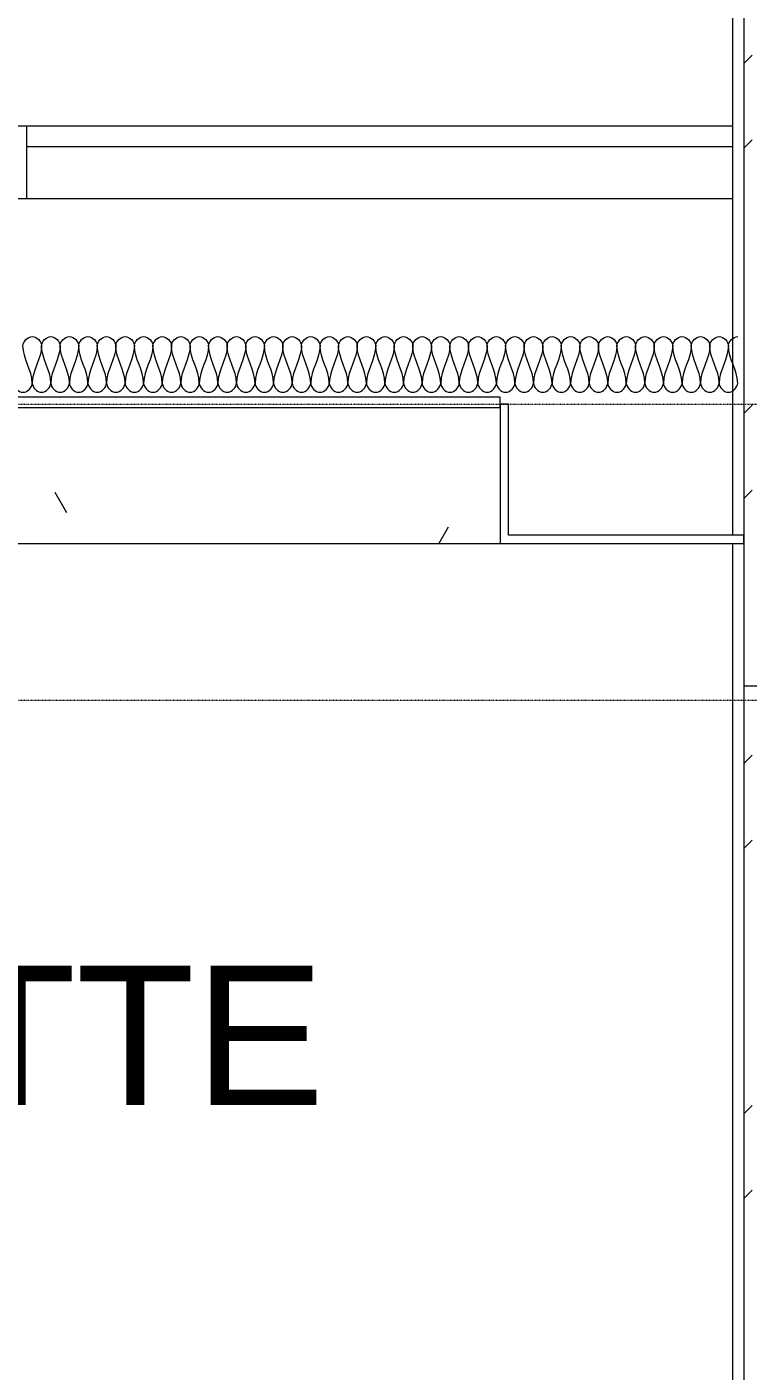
# Model space of a CAD drawing. Header units: millimetres. Extents: x -12186 to 152825, y -4386 to 9463.
# Drawn here: x 54013 to 55049, y 1416 to 3347 of the extents above; entities that cross this region are included whole.
import ezdxf

# ---------------------------------------------------------------- set-up
doc = ezdxf.new("R2010")
doc.units = ezdxf.units.MM
doc.linetypes.add('1000 Dashed', pattern=[2, 1, -1])
for name, color, linetype, lineweight in [('A-AREA-IDEN', 2, 'Continuous', 5), ('A-CLNG', 13, 'Continuous', 9), ('A-CLNG-PATT', 13, 'Continuous', 9), ('A-DETL', 90, 'Continuous', 5), ('A-FLOR-LEVL', 51, 'Continuous', 5), ('A-GLAZ-CWMG', 51, 'Continuous', 5), ('A-WALL', 113, 'Continuous', 9), ('A-WALL-PATT', 111, 'Continuous', 9), ('I-WALL', 2, 'Continuous', 9), ('S-FSTN', 2, 'Continuous', 5)]:
    doc.layers.add(name, color=color, linetype=linetype, lineweight=lineweight)
doc.styles.add('Arial_2', font='arial.ttf', dxfattribs={"height": 200})
pattern_1 = [(45, (47874, 3166.03), (-251.447, 251.447), []), (45, (47874, 3547.03), (-251.447, 251.447), [])]

# ---------------------------------------------------------------- blocks, each defined once
blk = doc.blocks.new('Structural Connections 1 - Structural Connections 1-1359859-Section B-B')
at = {"layer": 'S-FSTN'}
blk.add_line((6518.6, 3205), (7532.7, 3205), dxfattribs=at)
blk = doc.blocks.new('Rectangular Mullion - Sheerclip 15 - 75x50 Aluminium Top and Side A Edge Frame-V322-Section B-B')
at = {"layer": 'A-GLAZ-CWMG'}
for p, q in [((6518.6, 3205), (7532.7, 3205)), ((6518.6, 3175), (7532.7, 3175))]:
    blk.add_line(p, q, dxfattribs=at)
blk = doc.blocks.new('Rectangular Mullion - 30x75-V321-Section B-B')
at = {"layer": 'A-GLAZ-CWMG'}
for p, q in [((5264, 3205), (5294, 3205)), ((5264, 3205), (5264, 3100)), ((5294, 3100), (5294, 3205))]:
    blk.add_line(p, q, dxfattribs=at)
blk = doc.blocks.new('Ceilings 9 - Ceilings 2-1447905-Section B-B')
at = {"layer": 'A-CLNG-PATT', "lineweight": 5}
h = blk.add_hatch(dxfattribs=at)
h.set_pattern_fill('FP_92', color=256, style=0, pattern_type=2)
h.set_pattern_definition([(0, (379.8, 3166.03), (406.4, 101.6), [33.528, -271.272, 33.528, -271.272, -1625.6]), (0, (379.8, 3166.03), (406.4, 101.6), [-609.6, 33.528, -576.072, 33.528, -271.272, -711.2]), (0, (379.8, 3166.03), (406.4, 101.6), [-1524, 33.528, -169.672, 33.528, -474.472]), (120, (532.2, 3216.82), (-291.1882, 301.1527), [33.528, -271.272, 33.528, -271.272, -1625.6]), (120, (532.2, 3216.82), (-291.1882, 301.1527), [-609.6, 33.528, -576.072, 33.528, -271.272, -711.2]), (120, (532.2, 3216.82), (-291.1882, 301.1527), [-1524, 33.528, -169.672, 33.528, -474.472]), (240, (583, 3420.03), (-115.2118, -402.7527), [33.528, -271.272, 33.528, -271.272, -1625.6]), (240, (583, 3420.03), (-115.2118, -402.7527), [-609.6, 33.528, -576.072, 33.528, -271.272, -711.2]), (240, (583, 3420.03), (-115.2118, -402.7527), [-1524, 33.528, -169.672, 33.528, -474.472])])
h.paths.add_polyline_path([(4179.7, 2605), (4529.7, 2605), (4529.7, 2805), (4517.7, 2805), (4517.7, 2617), (4179.7, 2617)])
h.paths.add_polyline_path([(7221.6, 2605), (7548.5, 2605), (7548.5, 2617), (7210.5, 2617), (7210.5, 2805), (7198.5, 2805), (7198.5, 2605)])
at = {"layer": 'A-CLNG-PATT'}
h = blk.add_hatch(dxfattribs=at)
h.set_pattern_fill('FP_109', color=256, style=0, pattern_type=2)
h.set_pattern_definition([(0, (379.8, 3166.03), (812.8, 203.2), [33.528, -576.072, 33.528, -576.072, -3251.2]), (0, (379.8, 3166.03), (812.8, 203.2), [-1219.2, 33.528, -1185.672, 33.528, -576.072, -1422.4]), (0, (379.8, 3166.03), (812.8, 203.2), [-3048, 33.528, -372.872, 33.528, -982.472]), (120, (684.6, 3267.62), (-582.3764, 602.3054), [33.53, -576.07, 33.53, -3827.27]), (120, (684.6, 3267.62), (-582.3764, 602.3054), [-643.128, -576.072, 33.528, -1185.672, -2032]), (120, (684.6, 3267.62), (-582.3764, 602.3054), [-2438.4, 33.528, -576.072, 33.528, -1388.872]), (120, (684.6, 3267.62), (-582.3764, 602.3054), [-3081.53, -372.87, 33.53, -982.47]), (240, (786.2, 3674.03), (-230.4236, -805.5054), [33.53, -576.07, 33.53, -3827.27]), (240, (786.2, 3674.03), (-230.4236, -805.5054), [-643.128, -576.072, 33.528, -1185.672, -2032]), (240, (786.2, 3674.03), (-230.4236, -805.5054), [-2438.4, 33.528, -576.072, 33.528, -1388.872]), (240, (786.2, 3674.03), (-230.4236, -805.5054), [-3081.53, -372.87, 33.53, -982.47])])
h.paths.add_polyline_path([(5566.9, 2605), (7198.5, 2605), (7198.5, 2800), (5566.9, 2800), (5566.9, 2644.3)])
at = {"layer": 'A-CLNG'}
for p, q in [((7210.5, 2805), (7198.5, 2805)), ((7198.5, 2805), (7198.5, 2605)), ((7210.5, 2617), (7210.5, 2805)), ((7548.5, 2617), (7210.5, 2617)), ((7548.5, 2605), (7548.5, 2617)), ((5566.9, 2605), (7198.5, 2605)), ((7198.5, 2605), (7548.5, 2605))]:
    blk.add_line(p, q, dxfattribs=at)

msp = doc.modelspace()

# ---------------------------------------------------------------- hatches: boundary and pattern name
at = {"layer": 'A-WALL-PATT', "lineweight": 5}
h = msp.add_hatch(dxfattribs=at)
h.set_pattern_fill('FP_91', color=256, style=0, pattern_type=2)
h.set_pattern_definition(pattern_1)
h.paths.add_polyline_path([(55042.9, 2400), (55054.9, 2400), (55054.9, 3485), (55042.9, 3485), (55042.9, 2644.3)])
h.paths.add_polyline_path([(55054.9, 3599), (55054.9, 3752.2), (55042.9, 3749.4), (55042.9, 3599)])
h.paths.add_polyline_path([(55042.9, 3866.3), (55054.9, 3869.1), (55054.9, 4306.7), (55042.9, 4310.4), (55042.9, 4055.3)])
h.paths.add_polyline_path([(55054.9, 4425.9), (55054.9, 4490.3), (55042.9, 4494), (55042.9, 4429.6)])
h = msp.add_hatch(dxfattribs=at)
h.set_pattern_fill('FP_91', color=256, style=0, pattern_type=2)
h.set_pattern_definition(pattern_1)
h.paths.add_polyline_path([(55054.9, 0), (55054.9, 2400), (55042.9, 2400), (55042.9, 0)])

# ---------------------------------------------------------------- linework, layer by layer
at = {"layer": 'A-CLNG'}
for p, q in [((54692.6, 2815), (52023.9, 2815)), ((52023.9, 2800), (54692.6, 2800)), ((54692.6, 2800), (54692.6, 2815))]:
    msp.add_line(p, q, dxfattribs=at)
at = {"layer": 'A-DETL'}
for points in [[(54007.2, 2888.7), (54007.2, 2895), (54020.5, 2909.1), (54033.9, 2895), (54033.9, 2888.7)], [(54033.9, 2888.7), (54033.9, 2895), (54047.2, 2909.1), (54060.5, 2895), (54060.5, 2888.7)], [(54060.5, 2888.7), (54060.5, 2895), (54073.9, 2909.1), (54087.2, 2895), (54087.2, 2888.7)], [(54087.2, 2888.7), (54087.2, 2895), (54100.5, 2909.1), (54113.9, 2895), (54113.9, 2888.7)], [(54113.9, 2888.7), (54113.9, 2895), (54127.2, 2909.1), (54140.5, 2895), (54140.5, 2888.7)], [(54140.5, 2888.7), (54140.5, 2895), (54153.9, 2909.1), (54167.2, 2895), (54167.2, 2888.7)], [(54167.2, 2888.7), (54167.2, 2895), (54180.5, 2909.1), (54193.9, 2895), (54193.9, 2888.7)], [(54193.9, 2888.7), (54193.9, 2895), (54207.2, 2909.1), (54220.5, 2895), (54220.5, 2888.7)], [(54220.5, 2888.7), (54220.5, 2895), (54233.9, 2909.1), (54247.2, 2895), (54247.2, 2888.7)], [(54247.2, 2888.7), (54247.2, 2895), (54260.5, 2909.1), (54273.9, 2895), (54273.9, 2888.7)], [(54273.9, 2888.7), (54273.9, 2895), (54287.2, 2909.1), (54300.5, 2895), (54300.5, 2888.7)], [(54300.5, 2888.7), (54300.5, 2895), (54313.9, 2909.1), (54327.2, 2895), (54327.2, 2888.7)], [(54327.2, 2888.7), (54327.2, 2895), (54340.5, 2909.1), (54353.9, 2895), (54353.9, 2888.7)], [(54353.9, 2888.7), (54353.9, 2895), (54367.2, 2909.1), (54380.5, 2895), (54380.5, 2888.7)], [(54380.5, 2888.7), (54380.5, 2895), (54393.9, 2909.1), (54407.2, 2895), (54407.2, 2888.7)], [(54407.2, 2888.7), (54407.2, 2895), (54420.5, 2909.1), (54433.9, 2895), (54433.9, 2888.7)], [(54433.9, 2888.7), (54433.9, 2895), (54447.2, 2909.1), (54460.5, 2895), (54460.5, 2888.7)], [(54460.5, 2888.7), (54460.5, 2895), (54473.9, 2909.1), (54487.2, 2895), (54487.2, 2888.7)], [(54487.2, 2888.7), (54487.2, 2895), (54500.5, 2909.1), (54513.9, 2895), (54513.9, 2888.7)], [(54513.9, 2888.7), (54513.9, 2895), (54527.2, 2909.1), (54540.5, 2895), (54540.5, 2888.7)], [(54540.5, 2888.7), (54540.5, 2895), (54553.9, 2909.1), (54567.2, 2895), (54567.2, 2888.7)], [(54567.2, 2888.7), (54567.2, 2895), (54580.5, 2909.1), (54593.9, 2895), (54593.9, 2888.7)], [(54593.9, 2888.7), (54593.9, 2895), (54607.2, 2909.1), (54620.5, 2895), (54620.5, 2888.7)], [(54620.5, 2888.7), (54620.5, 2895), (54633.9, 2909.1), (54647.2, 2895), (54647.2, 2888.7)], [(54647.2, 2888.7), (54647.2, 2895), (54660.5, 2909.1), (54673.9, 2895), (54673.9, 2888.7)], [(54673.9, 2888.7), (54673.9, 2895), (54687.2, 2909.1), (54700.5, 2895), (54700.5, 2888.7)], [(54700.5, 2888.7), (54700.5, 2895), (54713.9, 2909.1), (54727.2, 2895), (54727.2, 2888.7)], [(54727.2, 2888.7), (54727.2, 2895), (54740.5, 2909.1), (54753.9, 2895), (54753.9, 2888.7)], [(54753.9, 2888.7), (54753.9, 2895), (54767.2, 2909.1), (54780.5, 2895), (54780.5, 2888.7)], [(54780.5, 2888.7), (54780.5, 2895), (54793.9, 2909.1), (54807.2, 2895), (54807.2, 2888.7)], [(54807.2, 2888.7), (54807.2, 2895), (54820.5, 2909.1), (54833.9, 2895), (54833.9, 2888.7)], [(54833.9, 2888.7), (54833.9, 2895), (54847.2, 2909.1), (54860.5, 2895), (54860.5, 2888.7)], [(54860.5, 2888.7), (54860.5, 2895), (54873.9, 2909.1), (54887.2, 2895), (54887.2, 2888.7)], [(54887.2, 2888.7), (54887.2, 2895), (54900.5, 2909.1), (54913.9, 2895), (54913.9, 2888.7)], [(54913.9, 2888.7), (54913.9, 2895), (54927.2, 2909.1), (54940.5, 2895), (54940.5, 2888.7)], [(54940.5, 2888.7), (54940.5, 2895), (54953.9, 2909.1), (54967.2, 2895), (54967.2, 2888.7)], [(54967.2, 2888.7), (54967.2, 2895), (54980.5, 2909.1), (54993.9, 2895), (54993.9, 2888.7)], [(54993.9, 2888.7), (54993.9, 2895), (55007.2, 2909.1), (55020.5, 2895), (55020.5, 2888.7)], [(55020.5, 2888.7), (55020.5, 2895), (55027.6, 2902), (55033.9, 2902)], [(54020.5, 2835.4), (54020.5, 2853.7), (54007.2, 2870.4), (54007.2, 2888.7)], [(54033.9, 2888.7), (54033.9, 2870.4), (54020.5, 2853.7), (54020.5, 2835.4)], [(54047.2, 2835.4), (54047.2, 2853.7), (54033.9, 2870.4), (54033.9, 2888.7)], [(54060.5, 2888.7), (54060.5, 2870.4), (54047.2, 2853.7), (54047.2, 2835.4)], [(54073.9, 2835.4), (54073.9, 2853.7), (54060.5, 2870.4), (54060.5, 2888.7)], [(54087.2, 2888.7), (54087.2, 2870.4), (54073.9, 2853.7), (54073.9, 2835.4)], [(54100.5, 2835.4), (54100.5, 2853.7), (54087.2, 2870.4), (54087.2, 2888.7)], [(54113.9, 2888.7), (54113.9, 2870.4), (54100.5, 2853.7), (54100.5, 2835.4)], [(54127.2, 2835.4), (54127.2, 2853.7), (54113.9, 2870.4), (54113.9, 2888.7)], [(54140.5, 2888.7), (54140.5, 2870.4), (54127.2, 2853.7), (54127.2, 2835.4)], [(54153.9, 2835.4), (54153.9, 2853.7), (54140.5, 2870.4), (54140.5, 2888.7)], [(54167.2, 2888.7), (54167.2, 2870.4), (54153.9, 2853.7), (54153.9, 2835.4)], [(54180.5, 2835.4), (54180.5, 2853.7), (54167.2, 2870.4), (54167.2, 2888.7)], [(54193.9, 2888.7), (54193.9, 2870.4), (54180.5, 2853.7), (54180.5, 2835.4)], [(54207.2, 2835.4), (54207.2, 2853.7), (54193.9, 2870.4), (54193.9, 2888.7)], [(54220.5, 2888.7), (54220.5, 2870.4), (54207.2, 2853.7), (54207.2, 2835.4)], [(54233.9, 2835.4), (54233.9, 2853.7), (54220.5, 2870.4), (54220.5, 2888.7)], [(54247.2, 2888.7), (54247.2, 2870.4), (54233.9, 2853.7), (54233.9, 2835.4)], [(54260.5, 2835.4), (54260.5, 2853.7), (54247.2, 2870.4), (54247.2, 2888.7)], [(54273.9, 2888.7), (54273.9, 2870.4), (54260.5, 2853.7), (54260.5, 2835.4)], [(54287.2, 2835.4), (54287.2, 2853.7), (54273.9, 2870.4), (54273.9, 2888.7)], [(54300.5, 2888.7), (54300.5, 2870.4), (54287.2, 2853.7), (54287.2, 2835.4)], [(54313.9, 2835.4), (54313.9, 2853.7), (54300.5, 2870.4), (54300.5, 2888.7)], [(54327.2, 2888.7), (54327.2, 2870.4), (54313.9, 2853.7), (54313.9, 2835.4)], [(54340.5, 2835.4), (54340.5, 2853.7), (54327.2, 2870.4), (54327.2, 2888.7)], [(54353.9, 2888.7), (54353.9, 2870.4), (54340.5, 2853.7), (54340.5, 2835.4)], [(54367.2, 2835.4), (54367.2, 2853.7), (54353.9, 2870.4), (54353.9, 2888.7)], [(54380.5, 2888.7), (54380.5, 2870.4), (54367.2, 2853.7), (54367.2, 2835.4)], [(54393.9, 2835.4), (54393.9, 2853.7), (54380.5, 2870.4), (54380.5, 2888.7)], [(54407.2, 2888.7), (54407.2, 2870.4), (54393.9, 2853.7), (54393.9, 2835.4)], [(54420.5, 2835.4), (54420.5, 2853.7), (54407.2, 2870.4), (54407.2, 2888.7)], [(54433.9, 2888.7), (54433.9, 2870.4), (54420.5, 2853.7), (54420.5, 2835.4)], [(54447.2, 2835.4), (54447.2, 2853.7), (54433.9, 2870.4), (54433.9, 2888.7)], [(54460.5, 2888.7), (54460.5, 2870.4), (54447.2, 2853.7), (54447.2, 2835.4)], [(54473.9, 2835.4), (54473.9, 2853.7), (54460.5, 2870.4), (54460.5, 2888.7)], [(54487.2, 2888.7), (54487.2, 2870.4), (54473.9, 2853.7), (54473.9, 2835.4)], [(54500.5, 2835.4), (54500.5, 2853.7), (54487.2, 2870.4), (54487.2, 2888.7)], [(54513.9, 2888.7), (54513.9, 2870.4), (54500.5, 2853.7), (54500.5, 2835.4)], [(54527.2, 2835.4), (54527.2, 2853.7), (54513.9, 2870.4), (54513.9, 2888.7)], [(54540.5, 2888.7), (54540.5, 2870.4), (54527.2, 2853.7), (54527.2, 2835.4)], [(54553.9, 2835.4), (54553.9, 2853.7), (54540.5, 2870.4), (54540.5, 2888.7)], [(54567.2, 2888.7), (54567.2, 2870.4), (54553.9, 2853.7), (54553.9, 2835.4)], [(54580.5, 2835.4), (54580.5, 2853.7), (54567.2, 2870.4), (54567.2, 2888.7)], [(54593.9, 2888.7), (54593.9, 2870.4), (54580.5, 2853.7), (54580.5, 2835.4)], [(54607.2, 2835.4), (54607.2, 2853.7), (54593.9, 2870.4), (54593.9, 2888.7)], [(54620.5, 2888.7), (54620.5, 2870.4), (54607.2, 2853.7), (54607.2, 2835.4)], [(54633.9, 2835.4), (54633.9, 2853.7), (54620.5, 2870.4), (54620.5, 2888.7)], [(54647.2, 2888.7), (54647.2, 2870.4), (54633.9, 2853.7), (54633.9, 2835.4)], [(54660.5, 2835.4), (54660.5, 2853.7), (54647.2, 2870.4), (54647.2, 2888.7)], [(54673.9, 2888.7), (54673.9, 2870.4), (54660.5, 2853.7), (54660.5, 2835.4)], [(54687.2, 2835.4), (54687.2, 2853.7), (54673.9, 2870.4), (54673.9, 2888.7)], [(54700.5, 2888.7), (54700.5, 2870.4), (54687.2, 2853.7), (54687.2, 2835.4)], [(54713.9, 2835.4), (54713.9, 2853.7), (54700.5, 2870.4), (54700.5, 2888.7)], [(54727.2, 2888.7), (54727.2, 2870.4), (54713.9, 2853.7), (54713.9, 2835.4)], [(54740.5, 2835.4), (54740.5, 2853.7), (54727.2, 2870.4), (54727.2, 2888.7)], [(54753.9, 2888.7), (54753.9, 2870.4), (54740.5, 2853.7), (54740.5, 2835.4)], [(54767.2, 2835.4), (54767.2, 2853.7), (54753.9, 2870.4), (54753.9, 2888.7)], [(54780.5, 2888.7), (54780.5, 2870.4), (54767.2, 2853.7), (54767.2, 2835.4)], [(54793.9, 2835.4), (54793.9, 2853.7), (54780.5, 2870.4), (54780.5, 2888.7)], [(54807.2, 2888.7), (54807.2, 2870.4), (54793.9, 2853.7), (54793.9, 2835.4)], [(54820.5, 2835.4), (54820.5, 2853.7), (54807.2, 2870.4), (54807.2, 2888.7)], [(54833.9, 2888.7), (54833.9, 2870.4), (54820.5, 2853.7), (54820.5, 2835.4)], [(54847.2, 2835.4), (54847.2, 2853.7), (54833.9, 2870.4), (54833.9, 2888.7)], [(54860.5, 2888.7), (54860.5, 2870.4), (54847.2, 2853.7), (54847.2, 2835.4)], [(54873.9, 2835.4), (54873.9, 2853.7), (54860.5, 2870.4), (54860.5, 2888.7)], [(54887.2, 2888.7), (54887.2, 2870.4), (54873.9, 2853.7), (54873.9, 2835.4)], [(54900.5, 2835.4), (54900.5, 2853.7), (54887.2, 2870.4), (54887.2, 2888.7)], [(54913.9, 2888.7), (54913.9, 2870.4), (54900.5, 2853.7), (54900.5, 2835.4)], [(54927.2, 2835.4), (54927.2, 2853.7), (54913.9, 2870.4), (54913.9, 2888.7)], [(54940.5, 2888.7), (54940.5, 2870.4), (54927.2, 2853.7), (54927.2, 2835.4)], [(54953.9, 2835.4), (54953.9, 2853.7), (54940.5, 2870.4), (54940.5, 2888.7)], [(54967.2, 2888.7), (54967.2, 2870.4), (54953.9, 2853.7), (54953.9, 2835.4)], [(54980.5, 2835.4), (54980.5, 2853.7), (54967.2, 2870.4), (54967.2, 2888.7)], [(54993.9, 2888.7), (54993.9, 2870.4), (54980.5, 2853.7), (54980.5, 2835.4)], [(55007.2, 2835.4), (55007.2, 2853.7), (54993.9, 2870.4), (54993.9, 2888.7)], [(55020.5, 2888.7), (55020.5, 2870.4), (55007.2, 2853.7), (55007.2, 2835.4)], [(55033.9, 2835.4), (55033.9, 2853.7), (55020.5, 2870.4), (55020.5, 2888.7)], [(53993.9, 2835.4), (53993.9, 2829.1), (54007.2, 2815), (54020.5, 2829.1), (54020.5, 2835.4)], [(54020.5, 2835.4), (54020.5, 2829.1), (54033.9, 2815), (54047.2, 2829.1), (54047.2, 2835.4)], [(54047.2, 2835.4), (54047.2, 2829.1), (54060.5, 2815), (54073.9, 2829.1), (54073.9, 2835.4)], [(54073.9, 2835.4), (54073.9, 2829.1), (54087.2, 2815), (54100.5, 2829.1), (54100.5, 2835.4)], [(54100.5, 2835.4), (54100.5, 2829.1), (54113.9, 2815), (54127.2, 2829.1), (54127.2, 2835.4)], [(54127.2, 2835.4), (54127.2, 2829.1), (54140.5, 2815), (54153.9, 2829.1), (54153.9, 2835.4)], [(54153.9, 2835.4), (54153.9, 2829.1), (54167.2, 2815), (54180.5, 2829.1), (54180.5, 2835.4)], [(54180.5, 2835.4), (54180.5, 2829.1), (54193.9, 2815), (54207.2, 2829.1), (54207.2, 2835.4)], [(54207.2, 2835.4), (54207.2, 2829.1), (54220.5, 2815), (54233.9, 2829.1), (54233.9, 2835.4)], [(54233.9, 2835.4), (54233.9, 2829.1), (54247.2, 2815), (54260.5, 2829.1), (54260.5, 2835.4)], [(54260.5, 2835.4), (54260.5, 2829.1), (54273.9, 2815), (54287.2, 2829.1), (54287.2, 2835.4)], [(54287.2, 2835.4), (54287.2, 2829.1), (54300.5, 2815), (54313.9, 2829.1), (54313.9, 2835.4)], [(54313.9, 2835.4), (54313.9, 2829.1), (54327.2, 2815), (54340.5, 2829.1), (54340.5, 2835.4)], [(54340.5, 2835.4), (54340.5, 2829.1), (54353.9, 2815), (54367.2, 2829.1), (54367.2, 2835.4)], [(54367.2, 2835.4), (54367.2, 2829.1), (54380.5, 2815), (54393.9, 2829.1), (54393.9, 2835.4)], [(54393.9, 2835.4), (54393.9, 2829.1), (54407.2, 2815), (54420.5, 2829.1), (54420.5, 2835.4)], [(54420.5, 2835.4), (54420.5, 2829.1), (54433.9, 2815), (54447.2, 2829.1), (54447.2, 2835.4)], [(54447.2, 2835.4), (54447.2, 2829.1), (54460.5, 2815), (54473.9, 2829.1), (54473.9, 2835.4)], [(54473.9, 2835.4), (54473.9, 2829.1), (54487.2, 2815), (54500.5, 2829.1), (54500.5, 2835.4)], [(54500.5, 2835.4), (54500.5, 2829.1), (54513.9, 2815), (54527.2, 2829.1), (54527.2, 2835.4)], [(54527.2, 2835.4), (54527.2, 2829.1), (54540.5, 2815), (54553.9, 2829.1), (54553.9, 2835.4)], [(54553.9, 2835.4), (54553.9, 2829.1), (54567.2, 2815), (54580.5, 2829.1), (54580.5, 2835.4)], [(54580.5, 2835.4), (54580.5, 2829.1), (54593.9, 2815), (54607.2, 2829.1), (54607.2, 2835.4)], [(54607.2, 2835.4), (54607.2, 2829.1), (54620.5, 2815), (54633.9, 2829.1), (54633.9, 2835.4)], [(54633.9, 2835.4), (54633.9, 2829.1), (54647.2, 2815), (54660.5, 2829.1), (54660.5, 2835.4)], [(54660.5, 2835.4), (54660.5, 2829.1), (54673.9, 2815), (54687.2, 2829.1), (54687.2, 2835.4)], [(54687.2, 2835.4), (54687.2, 2829.1), (54700.5, 2815), (54713.9, 2829.1), (54713.9, 2835.4)], [(54713.9, 2835.4), (54713.9, 2829.1), (54727.2, 2815), (54740.5, 2829.1), (54740.5, 2835.4)], [(54740.5, 2835.4), (54740.5, 2829.1), (54753.9, 2815), (54767.2, 2829.1), (54767.2, 2835.4)], [(54767.2, 2835.4), (54767.2, 2829.1), (54780.5, 2815), (54793.9, 2829.1), (54793.9, 2835.4)], [(54793.9, 2835.4), (54793.9, 2829.1), (54807.2, 2815), (54820.5, 2829.1), (54820.5, 2835.4)], [(54820.5, 2835.4), (54820.5, 2829.1), (54833.9, 2815), (54847.2, 2829.1), (54847.2, 2835.4)], [(54847.2, 2835.4), (54847.2, 2829.1), (54860.5, 2815), (54873.9, 2829.1), (54873.9, 2835.4)], [(54873.9, 2835.4), (54873.9, 2829.1), (54887.2, 2815), (54900.5, 2829.1), (54900.5, 2835.4)], [(54900.5, 2835.4), (54900.5, 2829.1), (54913.9, 2815), (54927.2, 2829.1), (54927.2, 2835.4)], [(54927.2, 2835.4), (54927.2, 2829.1), (54940.5, 2815), (54953.9, 2829.1), (54953.9, 2835.4)], [(54953.9, 2835.4), (54953.9, 2829.1), (54967.2, 2815), (54980.5, 2829.1), (54980.5, 2835.4)], [(54980.5, 2835.4), (54980.5, 2829.1), (54993.9, 2815), (55007.2, 2829.1), (55007.2, 2835.4)], [(55007.2, 2835.4), (55007.2, 2829.1), (55020.5, 2815), (55033.9, 2829.1), (55033.9, 2835.4)]]:
    msp.add_open_spline(points, degree=3, dxfattribs=at)
at = {"layer": 'A-FLOR-LEVL', "linetype": '1000 Dashed'}
for p, q in [((40316.8, 2805), (71229.1, 2805)), ((40316.8, 2380), (71229.1, 2380))]:
    msp.add_line(p, q, dxfattribs=at)
at = {"layer": 'A-WALL'}
for p, q in [((55026.9, 2617), (55026.9, 3485)), ((55026.9, 3100), (51563.9, 3100)), ((55026.9, 910), (55026.9, 2605))]:
    msp.add_line(p, q, dxfattribs=at)
at = {"layer": 'I-WALL', "lineweight": 18}
for p, q in [((55042.9, 3485), (55042.9, -85)), ((55296.9, 2400), (55042.9, 2400))]:
    msp.add_line(p, q, dxfattribs=at)

# ---------------------------------------------------------------- block references
at = {"layer": 'A-CLNG'}
msp.add_blockref('Ceilings 9 - Ceilings 2-1447905-Section B-B', (47494.2, 0), dxfattribs=at)
at = {"layer": 'A-GLAZ-CWMG'}
for name, p in [('Rectangular Mullion - 30x75-V321-Section B-B', (48718.8, 0)), ('Rectangular Mullion - Sheerclip 15 - 75x50 Aluminium Top and Side A Edge Frame-V322-Section B-B', (47494.2, 0))]:
    msp.add_blockref(name, p, dxfattribs=at)
at = {"layer": 'S-FSTN'}
msp.add_blockref('Structural Connections 1 - Structural Connections 1-1359859-Section B-B', (47494.2, 0), dxfattribs=at)

# ---------------------------------------------------------------- texts
at = {"layer": 'A-AREA-IDEN', "insert": (52500.3, 1998.2), "char_height": 200, "width": 2397.046, "attachment_point": 1, "style": 'Arial_2'}
msp.add_mtext('KITCHENETTE', dxfattribs=at)

doc.saveas('drawing.dxf')
